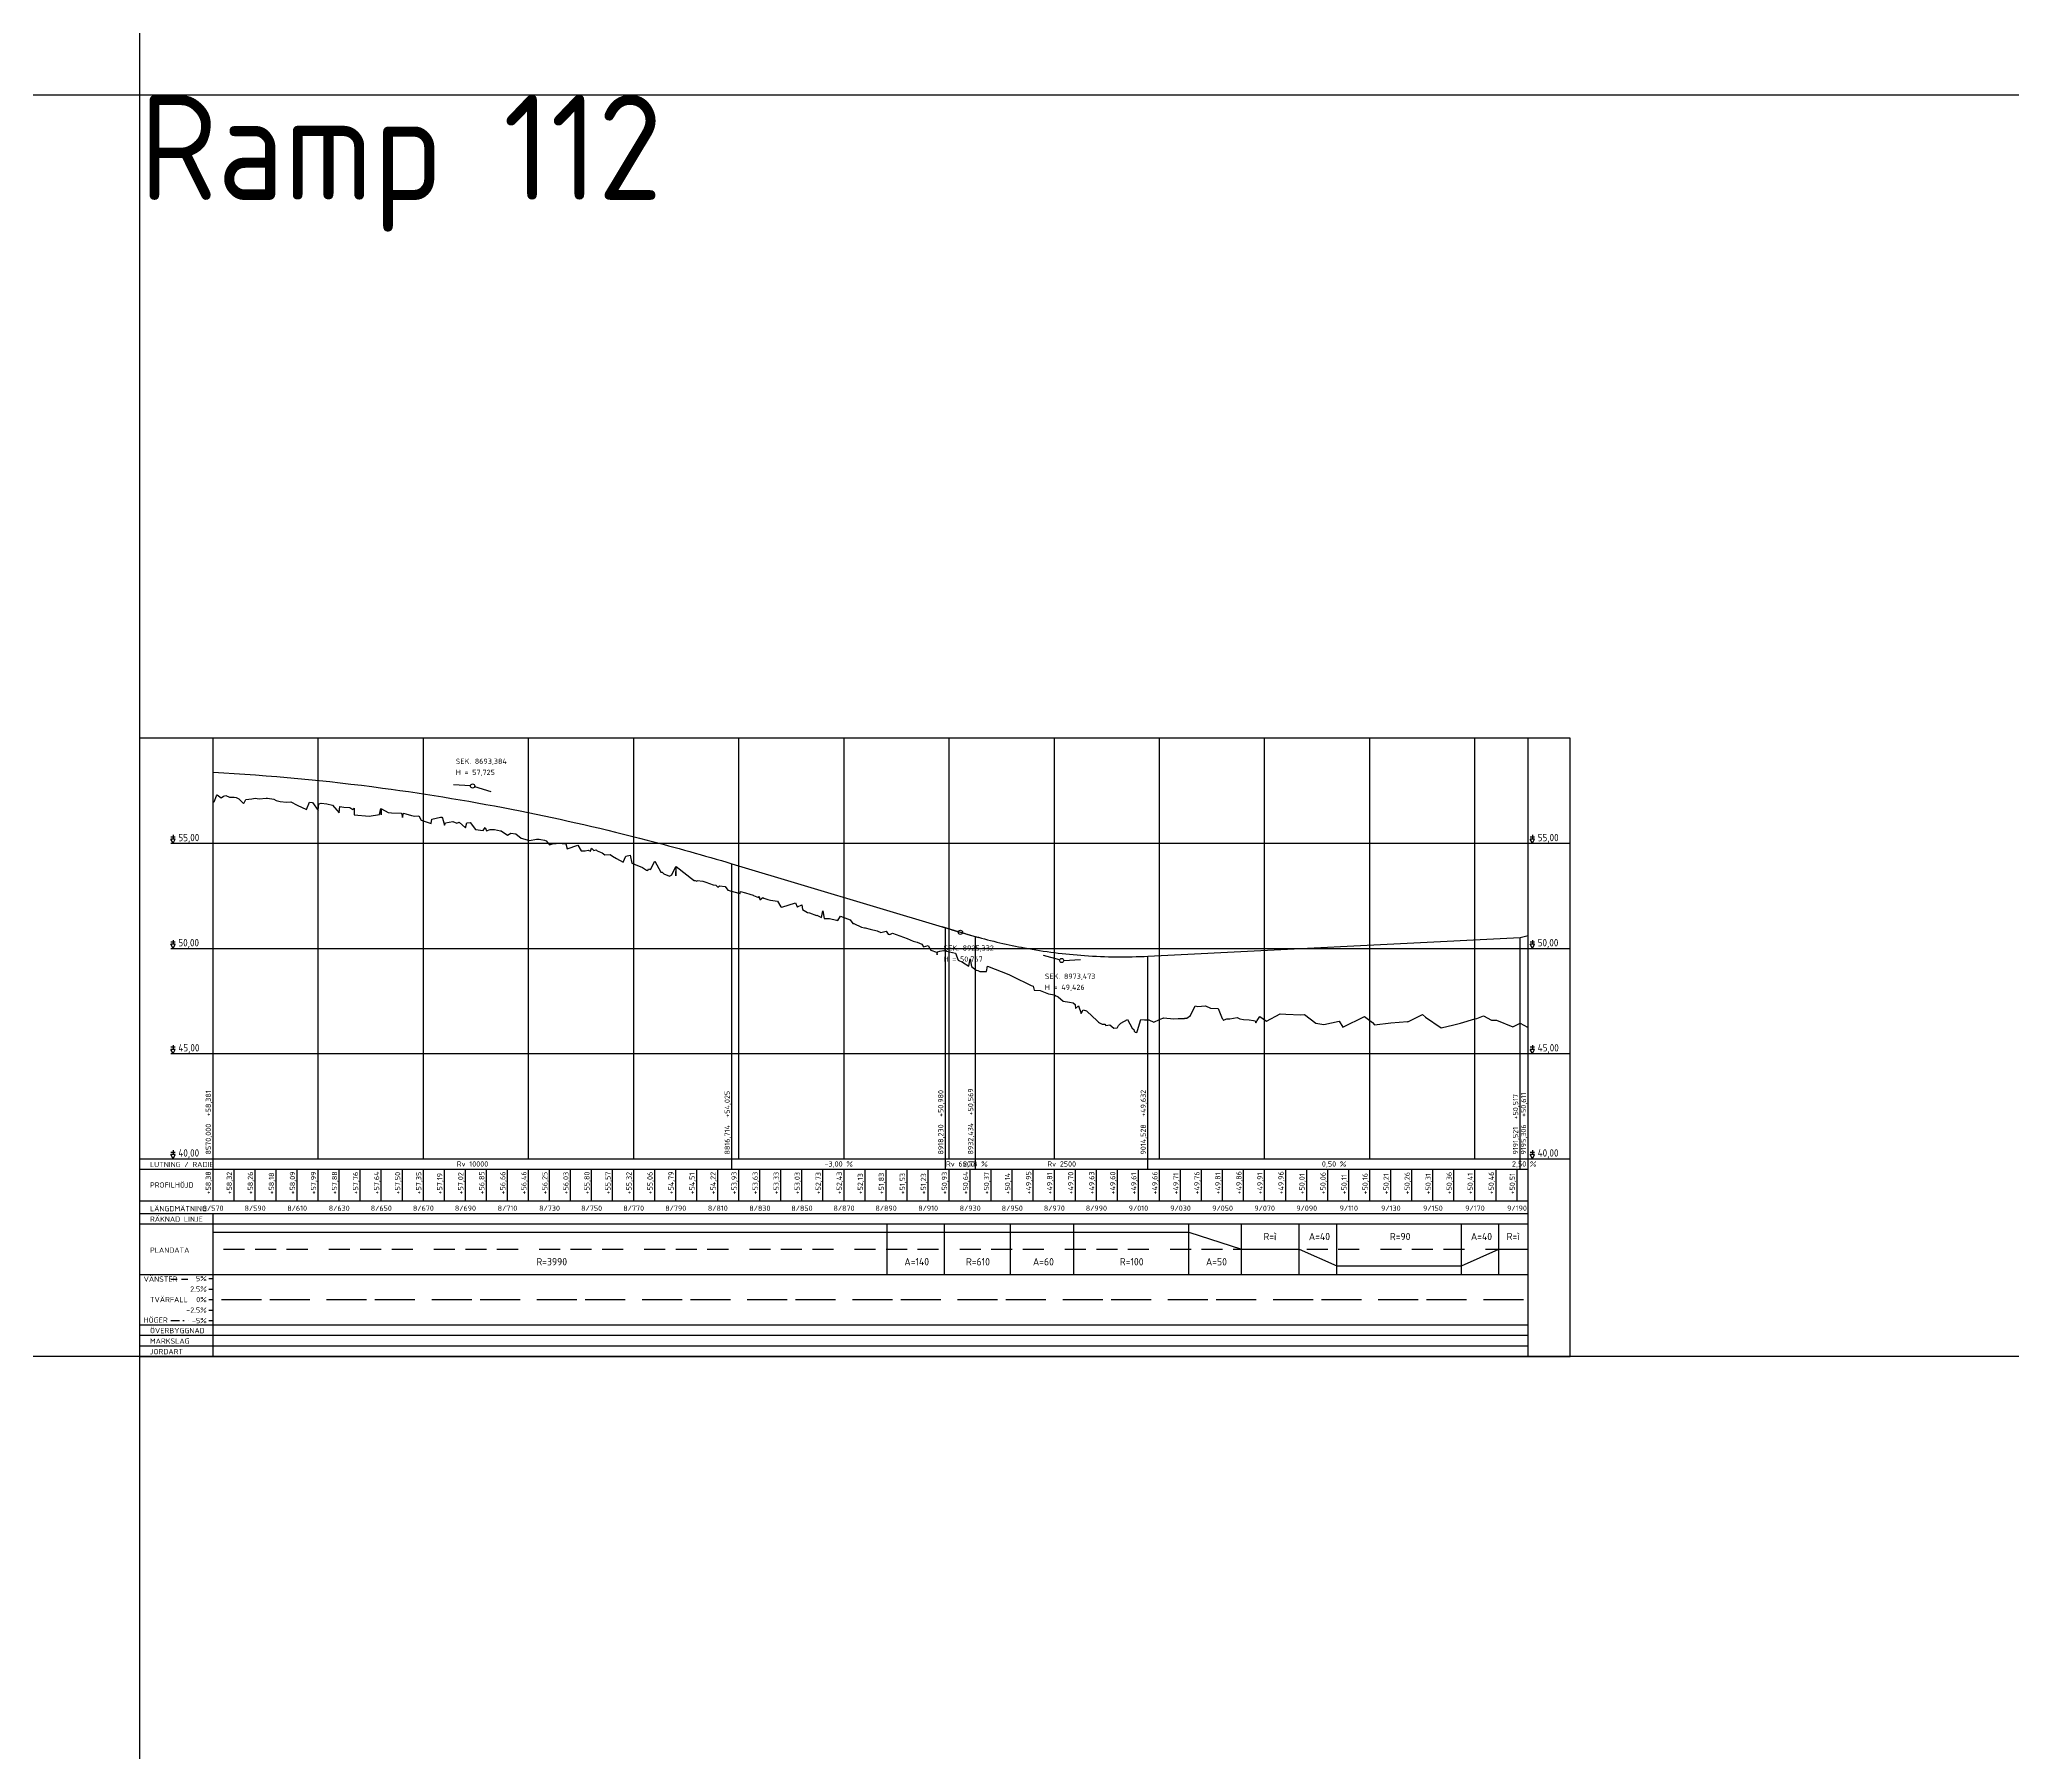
# Model space of a CAD drawing. Header units: metres. Extents: x 166122 to 177816, y 6220705 to 6231023.
# Drawn here: x 173250 to 174188, y 6226576 to 6227390 of the extents above; entities that cross this region are included whole.
import ezdxf
from ezdxf.enums import TextEntityAlignment as Align

# ---------------------------------------------------------------- set-up
doc = ezdxf.new("R2010")
doc.units = ezdxf.units.M
for name, pattern in [('CENTRUMLINJE', [27, 20, -3, 1, -3]), ('DIVIDE', [10, 4, -2, 0, -2, 0, -2]), ('STRECKAD_3', [5, 3, -2])]:
    doc.linetypes.add(name, pattern=pattern)
doc.layers.get('Defpoints').update_dxf_attribs({"color": 5})
for name, color, linetype in [('M-362B', 4, 'Continuous'), ('M-364', 6, 'Continuous'), ('M-368-T', 1, 'Continuous'), ('M-368A', 7, 'Continuous'), ('M-368B', 251, 'Continuous'), ('M-368C', 7, 'CENTRUMLINJE')]:
    doc.layers.add(name, color=color, linetype=linetype)
doc.styles.add('ISO-Anno-50', font='iso.shx', dxfattribs={"height": 5})
doc.styles.add('ISO35', font='ISO3098', dxfattribs={"height": 3.5})
doc.styles.add('P_ISO_25', font='iso.shx', dxfattribs={"height": 4})
doc.styles.add('P_ISO_35', font='ISO', dxfattribs={"height": 3.5})

msp = doc.modelspace()

# ---------------------------------------------------------------- linework, layer by layer
at = {"layer": 'Defpoints'}
msp.add_line((173297.07, 6230512.88), (173297.07, 6220705.08), dxfattribs=at)
at = {"layer": 'Defpoints', "flags": 128}
msp.add_lwpolyline([(177002, 6226764.15), (170892, 6226764.15), (170892, 6227364.15), (177002, 6227364.15)], close=True, dxfattribs=at)
at = {"layer": 'M-362B', "flags": 128}
msp.add_lwpolyline([(173332.07, 6227028.14), (173332.55, 6227027.91), (173333.77, 6227030.71), (173333.98, 6227031.16), (173335.94, 6227029.75), (173337.1, 6227030.52), (173338.17, 6227030.88), (173339.94, 6227030.11), (173342.07, 6227030.04), (173343.04, 6227030), (173344.3, 6227029.24), (173346.48, 6227027.1), (173346.87, 6227027.38), (173347.66, 6227029.03), (173350.58, 6227029.3), (173352.07, 6227029.59), (173353.92, 6227029.23), (173357.34, 6227029.65), (173357.64, 6227029.7), (173357.94, 6227029.68), (173360.94, 6227029.15), (173362.07, 6227028.58), (173363.99, 6227028.05), (173366.94, 6227027.65), (173369.03, 6227027.81), (173372.07, 6227026.37), (173376.46, 6227024.25), (173377.85, 6227027.64), (173379.29, 6227027.56), (173382.07, 6227023.68), (173382.31, 6227026.88), (173383.46, 6227027.3), (173386.14, 6227026.92), (173388.93, 6227026.32), (173392.07, 6227022.57), (173392.36, 6227025.61), (173394.31, 6227025.38), (173397.06, 6227025.14), (173398.46, 6227024.19), (173399.13, 6227024.83), (173399.23, 6227021.68), (173406.35, 6227021.04), (173411.25, 6227021.81), (173411.91, 6227024.7), (173412.07, 6227021.71), (173412.23, 6227024.56), (173415.3, 6227022.85), (173416.87, 6227022.69), (173421.66, 6227022.55), (173422.07, 6227020.37), (173422.58, 6227022.54), (173423.72, 6227022.24), (173426.41, 6227021.44), (173427.95, 6227021.02), (173429.85, 6227021.2), (173430.99, 6227019.08), (173435.77, 6227017.65), (173436.14, 6227019.61), (173440.28, 6227020.57), (173440.83, 6227020.61), (173441.16, 6227020.09), (173442.07, 6227016.85), (173442.58, 6227017.96), (173444.3, 6227018.23), (173446.09, 6227018.5), (173448.01, 6227017.74), (173449.15, 6227018.23), (173452.07, 6227015.46), (173452.67, 6227017.84), (173454.28, 6227017.97), (173456.87, 6227014.75), (173460.56, 6227014.3), (173461.42, 6227015.73), (173462.07, 6227014.01), (173463.76, 6227014.78), (173465.92, 6227014.71), (173468.69, 6227014.09), (173469.07, 6227014.15), (173472.07, 6227012.01), (173473.67, 6227013.05), (173476.09, 6227012.7), (173478.64, 6227010.62), (173482.6, 6227009.41), (173485.91, 6227010.06), (173487.2, 6227010.17), (173487.97, 6227009.97), (173489.6, 6227009.7), (173490.46, 6227009.3), (173492.07, 6227007.42), (173493.47, 6227007.94), (173497.09, 6227008.28), (173498.1, 6227008.11), (173499.86, 6227007.93), (173500.36, 6227005.59), (173505.5, 6227007.26), (173507.02, 6227004.64), (173509.05, 6227004.64), (173510.44, 6227004.86), (173511.48, 6227004.49), (173512.07, 6227005.8), (173513.09, 6227004.71), (173514.25, 6227004.99), (173514.66, 6227004.65), (173517.08, 6227003.59), (173518.4, 6227002.71), (173520.84, 6227002.81), (173520.88, 6227002.77), (173520.93, 6227002.76), (173522.07, 6227002.03), (173523.85, 6227000.89), (173527.08, 6226999.21), (173528.39, 6227001.97), (173530.33, 6227002.59), (173531.17, 6226998.64), (173532.07, 6226998.32), (173532.83, 6226998.05), (173536.26, 6226996.6), (173538.19, 6226995.3), (173538.85, 6226995.22), (173539.05, 6226995.96), (173540.08, 6226995.72), (173542.07, 6226999.73), (173545.02, 6226994.41), (173545.53, 6226994.35), (173546.38, 6226993.65), (173549.17, 6226992.48), (173550.2, 6226993.08), (173552.07, 6226997.2), (173552.08, 6226992.75), (173552.3, 6226997.14), (173560.91, 6226990.38), (173561.04, 6226990.65), (173562.07, 6226990.07), (173562.17, 6226990.43), (173565, 6226990.22), (173566.41, 6226989.71), (173569.9, 6226988.43), (173571.07, 6226988.25), (173572.07, 6226987.28), (173572.87, 6226987.93), (173575.53, 6226987.61), (173576.84, 6226985.91), (173582.07, 6226984.5), (173582.66, 6226984.34), (173582.84, 6226985.22), (173585.23, 6226984.65), (173587.35, 6226983.89), (173588.84, 6226983.5), (173589.08, 6226983.29), (173591.45, 6226982.45), (173591.7, 6226982.91), (173592.07, 6226981.32), (173593.49, 6226982.35), (173593.98, 6226982.11), (173595.84, 6226981.42), (173597.1, 6226981.12), (173600.42, 6226980.67), (173602.07, 6226977.99), (173602.47, 6226977.84), (173608.99, 6226979.84), (173609.75, 6226977.99), (173609.95, 6226977.97), (173612.07, 6226978.95), (173612.27, 6226976.62), (173614.68, 6226975.31), (173615.6, 6226975.16), (173618.96, 6226973.86), (173619.21, 6226973.9), (173621.42, 6226972.82), (173622.07, 6226976), (173622.7, 6226972.41), (173623.14, 6226972.36), (173623.33, 6226972.38), (173625.15, 6226972.4), (173628.55, 6226971.61), (173628.59, 6226971.57), (173628.84, 6226971.6), (173629.17, 6226971.43), (173630.44, 6226973.46), (173635.07, 6226971.81), (173636.3, 6226970.03), (173636.52, 6226970.02), (173636.63, 6226969.95), (173636.66, 6226969.95), (173640.45, 6226968.22), (173641.74, 6226967.97), (173642.07, 6226967.89), (173644.53, 6226967.36), (173647.88, 6226966.45), (173649.62, 6226965.7), (173652.07, 6226966.44), (173653.05, 6226965), (173653.19, 6226964.96), (173653.3, 6226964.92), (173653.81, 6226964.72), (173655.06, 6226965.47), (173662.07, 6226962.82), (173665, 6226961.69), (173666.91, 6226961.17), (173668.99, 6226960.16), (173669.85, 6226958.88), (173670.96, 6226959.22), (173672.07, 6226959.59), (173673.28, 6226957.28), (173676.07, 6226956.38), (173676.37, 6226955.05), (173676.55, 6226956.56), (173677.58, 6226956.88), (173679.41, 6226957.16), (173685.04, 6226955.84), (173686.39, 6226952.64), (173688.44, 6226951.57), (173691.49, 6226949.73), (173692.07, 6226953.22), (173692.65, 6226949.56), (173694.84, 6226947.82), (173695.64, 6226947.61), (173696.68, 6226947.17), (173699.83, 6226947.2), (173700.32, 6226949.77), (173710.41, 6226945.69), (173712.07, 6226944.96), (173721.04, 6226940.56), (173722.07, 6226940.22), (173722.46, 6226938.32), (173725.27, 6226938.13), (173726.94, 6226937.46), (173729.24, 6226936.49), (173732.07, 6226936.02), (173732.77, 6226935.64), (173733.28, 6226935.46), (173733.9, 6226935.21), (173736.27, 6226933.11), (173739.29, 6226932.64), (173740.95, 6226932.34), (173741.91, 6226931.56), (173742.07, 6226929.55), (173743.58, 6226930.81), (173744.83, 6226927.26), (173745.83, 6226928.98), (173747.34, 6226928.46), (173750.24, 6226925.77), (173752.07, 6226923.96), (173753, 6226923.01), (173753.62, 6226922.7), (173754.81, 6226922.13), (173756.05, 6226922.11), (173756.49, 6226921.58), (173758.52, 6226921.84), (173760.38, 6226920.25), (173762.02, 6226920.37), (173762.07, 6226920.5), (173762.52, 6226921.54), (173763.74, 6226922.67), (173766.84, 6226924.38), (173769.04, 6226920.22), (173769.84, 6226919.65), (173770.02, 6226918.88), (173770.46, 6226918.4), (173771.3, 6226918.21), (173771.72, 6226919.57), (173772.07, 6226920.75), (173773.14, 6226924.32), (173774.94, 6226924.14), (173777.01, 6226924.19), (173779.36, 6226923.07), (173779.43, 6226923.08), (173782.07, 6226924.33), (173783.59, 6226925.06), (173783.78, 6226924.99), (173784.04, 6226925.08), (173788.91, 6226924.63), (173790.94, 6226924.81), (173792.07, 6226924.83), (173793.89, 6226924.88), (173794.09, 6226925), (173795.14, 6226925.02), (173796.78, 6226926.23), (173798.99, 6226930.8), (173800.13, 6226930.46), (173802.07, 6226930.71), (173803.99, 6226930.93), (173806.38, 6226929.76), (173806.45, 6226929.76), (173806.51, 6226929.75), (173809.9, 6226929.65), (173811.82, 6226924.88), (173812.07, 6226924.63), (173812.25, 6226924.46), (173812.49, 6226923.85), (173812.83, 6226924.22), (173814.09, 6226924.74), (173815.52, 6226924.75), (173819, 6226925.26), (173820.28, 6226924.61), (173822.07, 6226924.42), (173824.67, 6226924.14), (173826.84, 6226923.87), (173827.5, 6226923.65), (173827.9, 6226922.84), (173828.44, 6226923.81), (173829.79, 6226925.79), (173832.94, 6226923.57), (173839.42, 6226927.09), (173842.07, 6226926.95), (173849.21, 6226926.58), (173851.07, 6226926.77), (173856.37, 6226922.57), (173860.18, 6226921.99), (173867.42, 6226923.59), (173869.27, 6226920.71), (173879.5, 6226925.84), (173883.37, 6226922.96), (173884.22, 6226921.75), (173892.07, 6226922.76), (173899.96, 6226923.34), (173900.21, 6226923.24), (173900.42, 6226923.45), (173901.09, 6226923.76), (173907.14, 6226926.77), (173908.6, 6226925.48), (173916.05, 6226920.35), (173922.07, 6226921.81), (173925.17, 6226922.55), (173932.07, 6226924.63), (173933.02, 6226924.91), (173936.12, 6226926.16), (173939.89, 6226924.01), (173942.34, 6226924.1), (173950.03, 6226920.83), (173953.52, 6226922.62), (173957.07, 6226920.71), (173957.38, 6226920.68)], dxfattribs=at)
at = {"layer": 'M-364', "flags": 128}
msp.add_lwpolyline([(173332.07, 6227041.97, -0.019968), (173412.63, 6227034.44, -0.015929), (173478.09, 6227023.54, -0.014361), (173538.51, 6227009.68, -0.00935), (173578.79, 6226998.41), (173680.3, 6226967.95, 0.004971), (173694.51, 6226963.84), (173694.51, 6226963.84, 0.022281), (173717.96, 6226958.41, 0.028033), (173746.45, 6226954.78, 0.030154), (173776.6, 6226954.47), (173953.6, 6226963.32), (173957.38, 6226964.27)], format="xyb", dxfattribs=at)
at = {"layer": 'M-368-T'}
for p, q in [((173314.07, 6227011.15), (173312.07, 6227011.15)), ((173313.07, 6227008.15), (173312.07, 6227010.15)), ((173314.07, 6227010.15), (173312.07, 6227010.15)), ((173313.07, 6227012.15), (173313.07, 6227010.15)), ((173313.07, 6227008.15), (173314.07, 6227010.15)), ((173960.38, 6227011.15), (173958.38, 6227011.15)), ((173959.38, 6227008.15), (173958.38, 6227010.15)), ((173960.38, 6227010.15), (173958.38, 6227010.15)), ((173959.38, 6227012.15), (173959.38, 6227010.15)), ((173959.38, 6227008.15), (173960.38, 6227010.15)), ((173314.07, 6226961.15), (173312.07, 6226961.15)), ((173313.07, 6226958.15), (173312.07, 6226960.15)), ((173314.07, 6226960.15), (173312.07, 6226960.15)), ((173313.07, 6226962.15), (173313.07, 6226960.15)), ((173313.07, 6226958.15), (173314.07, 6226960.15)), ((173960.38, 6226961.15), (173958.38, 6226961.15)), ((173959.38, 6226958.15), (173958.38, 6226960.15)), ((173960.38, 6226960.15), (173958.38, 6226960.15)), ((173959.38, 6226962.15), (173959.38, 6226960.15)), ((173959.38, 6226958.15), (173960.38, 6226960.15)), ((173313.07, 6226912.15), (173313.07, 6226910.15)), ((173959.38, 6226912.15), (173959.38, 6226910.15)), ((173314.07, 6226911.15), (173312.07, 6226911.15)), ((173313.07, 6226908.15), (173312.07, 6226910.15)), ((173314.07, 6226910.15), (173312.07, 6226910.15)), ((173313.07, 6226908.15), (173314.07, 6226910.15)), ((173960.38, 6226911.15), (173958.38, 6226911.15)), ((173959.38, 6226908.15), (173958.38, 6226910.15)), ((173960.38, 6226910.15), (173958.38, 6226910.15)), ((173959.38, 6226908.15), (173960.38, 6226910.15)), ((173314.07, 6226861.15), (173312.07, 6226861.15)), ((173313.07, 6226858.15), (173312.07, 6226860.15)), ((173314.07, 6226860.15), (173312.07, 6226860.15)), ((173313.07, 6226862.15), (173313.07, 6226860.15)), ((173313.07, 6226858.15), (173314.07, 6226860.15)), ((173960.38, 6226861.15), (173958.38, 6226861.15)), ((173959.38, 6226858.15), (173958.38, 6226860.15)), ((173960.38, 6226860.15), (173958.38, 6226860.15)), ((173959.38, 6226862.15), (173959.38, 6226860.15)), ((173959.38, 6226858.15), (173960.38, 6226860.15))]:
    msp.add_line(p, q, dxfattribs=at)
at = {"layer": 'M-368-T', "linetype": 'Continuous'}
for p, q in [((173578.79, 6226853.15), (173578.79, 6226858.15)), ((173680.3, 6226853.15), (173680.3, 6226858.15)), ((173694.51, 6226853.15), (173694.51, 6226858.15)), ((173694.51, 6226853.15), (173694.51, 6226858.15)), ((173776.6, 6226853.15), (173776.6, 6226858.15)), ((173953.6, 6226853.15), (173953.6, 6226858.15)), ((173957.38, 6226853.15), (173957.38, 6226858.15))]:
    msp.add_line(p, q, dxfattribs=at)
at = {"layer": 'M-368A'}
msp.add_lwpolyline([(173297.07, 6226764.15), (173977.38, 6226764.15), (173977.38, 6227058.15), (173297.07, 6227058.15), (173297.07, 6226764.15)], dxfattribs=at)
at = {"layer": 'M-368B'}
for p, q in [((173332.07, 6226858.15), (173332.07, 6227058.15)), ((173382.07, 6226858.15), (173382.07, 6227058.15)), ((173432.07, 6226858.15), (173432.07, 6227058.15)), ((173482.07, 6226858.15), (173482.07, 6227058.15)), ((173532.07, 6226858.15), (173532.07, 6227058.15)), ((173582.07, 6226858.15), (173582.07, 6227058.15)), ((173632.07, 6226858.15), (173632.07, 6227058.15)), ((173682.07, 6226858.15), (173682.07, 6227058.15)), ((173732.07, 6226858.15), (173732.07, 6227058.15)), ((173782.07, 6226858.15), (173782.07, 6227058.15)), ((173832.07, 6226858.15), (173832.07, 6227058.15)), ((173882.07, 6226858.15), (173882.07, 6227058.15)), ((173932.07, 6226858.15), (173932.07, 6227058.15)), ((173957.38, 6226764.15), (173957.38, 6227058.15)), ((173332.07, 6226858.15), (173332.07, 6227041.97)), ((173454.46, 6227035.46), (173446.47, 6227035.89)), ((173456.42, 6227035.12), (173464.08, 6227032.82)), ((173312.07, 6227008.15), (173977.38, 6227008.15)), ((173578.79, 6226858.15), (173578.79, 6226998.41)), ((173686.45, 6226966.11), (173678.79, 6226968.41)), ((173680.3, 6226858.15), (173680.3, 6226967.95)), ((173688.37, 6226965.55), (173696.08, 6226963.41)), ((173694.51, 6226858.15), (173694.51, 6226963.84)), ((173694.51, 6226858.15), (173694.51, 6226963.84)), ((173953.6, 6226858.15), (173953.6, 6226963.32)), ((173957.38, 6226858.15), (173957.38, 6226964.27)), ((173312.07, 6226958.15), (173977.38, 6226958.15)), ((173734.58, 6226952.68), (173726.88, 6226954.83)), ((173736.55, 6226952.47), (173744.54, 6226952.87)), ((173776.6, 6226858.15), (173776.6, 6226954.47)), ((173312.07, 6226908.15), (173977.38, 6226908.15)), ((173297.07, 6226858.15), (173977.38, 6226858.15)), ((173332.07, 6226838.15), (173332.07, 6226858.15)), ((173297.07, 6226853.15), (173957.38, 6226853.15)), ((173342.07, 6226838.15), (173342.07, 6226853.15)), ((173352.07, 6226838.15), (173352.07, 6226853.15)), ((173362.07, 6226838.15), (173362.07, 6226853.15)), ((173372.07, 6226838.15), (173372.07, 6226853.15)), ((173382.07, 6226838.15), (173382.07, 6226853.15)), ((173392.07, 6226838.15), (173392.07, 6226853.15)), ((173402.07, 6226838.15), (173402.07, 6226853.15)), ((173412.07, 6226838.15), (173412.07, 6226853.15)), ((173422.07, 6226838.15), (173422.07, 6226853.15)), ((173432.07, 6226838.15), (173432.07, 6226853.15)), ((173442.07, 6226838.15), (173442.07, 6226853.15)), ((173452.07, 6226838.15), (173452.07, 6226853.15)), ((173462.07, 6226838.15), (173462.07, 6226853.15)), ((173472.07, 6226838.15), (173472.07, 6226853.15)), ((173482.07, 6226838.15), (173482.07, 6226853.15)), ((173492.07, 6226838.15), (173492.07, 6226853.15)), ((173502.07, 6226838.15), (173502.07, 6226853.15)), ((173512.07, 6226838.15), (173512.07, 6226853.15)), ((173522.07, 6226838.15), (173522.07, 6226853.15)), ((173532.07, 6226838.15), (173532.07, 6226853.15)), ((173542.07, 6226838.15), (173542.07, 6226853.15)), ((173552.07, 6226838.15), (173552.07, 6226853.15)), ((173562.07, 6226838.15), (173562.07, 6226853.15)), ((173572.07, 6226838.15), (173572.07, 6226853.15)), ((173582.07, 6226838.15), (173582.07, 6226853.15)), ((173592.07, 6226838.15), (173592.07, 6226853.15)), ((173602.07, 6226838.15), (173602.07, 6226853.15)), ((173612.07, 6226838.15), (173612.07, 6226853.15)), ((173622.07, 6226838.15), (173622.07, 6226853.15)), ((173632.07, 6226838.15), (173632.07, 6226853.15)), ((173642.07, 6226838.15), (173642.07, 6226853.15)), ((173652.07, 6226838.15), (173652.07, 6226853.15)), ((173662.07, 6226838.15), (173662.07, 6226853.15)), ((173672.07, 6226838.15), (173672.07, 6226853.15)), ((173682.07, 6226838.15), (173682.07, 6226853.15)), ((173692.07, 6226838.15), (173692.07, 6226853.15)), ((173702.07, 6226838.15), (173702.07, 6226853.15)), ((173712.07, 6226838.15), (173712.07, 6226853.15)), ((173722.07, 6226838.15), (173722.07, 6226853.15)), ((173732.07, 6226838.15), (173732.07, 6226853.15)), ((173742.07, 6226838.15), (173742.07, 6226853.15)), ((173752.07, 6226838.15), (173752.07, 6226853.15)), ((173762.07, 6226838.15), (173762.07, 6226853.15)), ((173772.07, 6226838.15), (173772.07, 6226853.15)), ((173782.07, 6226838.15), (173782.07, 6226853.15)), ((173792.07, 6226838.15), (173792.07, 6226853.15)), ((173802.07, 6226838.15), (173802.07, 6226853.15)), ((173812.07, 6226838.15), (173812.07, 6226853.15)), ((173822.07, 6226838.15), (173822.07, 6226853.15)), ((173832.07, 6226838.15), (173832.07, 6226853.15)), ((173842.07, 6226838.15), (173842.07, 6226853.15)), ((173852.07, 6226838.15), (173852.07, 6226853.15)), ((173862.07, 6226838.15), (173862.07, 6226853.15)), ((173872.07, 6226838.15), (173872.07, 6226853.15)), ((173882.07, 6226838.15), (173882.07, 6226853.15)), ((173892.07, 6226838.15), (173892.07, 6226853.15)), ((173902.07, 6226838.15), (173902.07, 6226853.15)), ((173912.07, 6226838.15), (173912.07, 6226853.15)), ((173922.07, 6226838.15), (173922.07, 6226853.15)), ((173932.07, 6226838.15), (173932.07, 6226853.15)), ((173942.07, 6226838.15), (173942.07, 6226853.15)), ((173952.07, 6226838.15), (173952.07, 6226853.15)), ((173297.07, 6226838.15), (173957.38, 6226838.15)), ((173297.07, 6226832.15), (173957.38, 6226832.15)), ((173332.07, 6226764.15), (173332.07, 6226832.15)), ((173297.07, 6226827.15), (173957.38, 6226827.15)), ((173652.58, 6226803.15), (173652.58, 6226827.15)), ((173679.8, 6226803.15), (173679.8, 6226827.15)), ((173711.18, 6226803.15), (173711.18, 6226827.15)), ((173741.28, 6226803.15), (173741.28, 6226827.15)), ((173795.99, 6226803.15), (173795.99, 6226827.15)), ((173820.99, 6226803.15), (173820.99, 6226827.15)), ((173848.54, 6226803.15), (173848.54, 6226827.15)), ((173866.31, 6226803.15), (173866.31, 6226827.15)), ((173925.58, 6226803.15), (173925.58, 6226827.15)), ((173943.36, 6226803.15), (173943.36, 6226827.15)), ((173297.07, 6226803.15), (173957.38, 6226803.15)), ((173330.07, 6226801.15), (173332.07, 6226801.15)), ((173330.07, 6226796.15), (173332.07, 6226796.15)), ((173330.07, 6226791.15), (173332.07, 6226791.15)), ((173330.07, 6226786.15), (173332.07, 6226786.15)), ((173330.07, 6226781.15), (173332.07, 6226781.15)), ((173297.07, 6226779.15), (173957.38, 6226779.15)), ((173297.07, 6226774.15), (173957.38, 6226774.15)), ((173297.07, 6226769.15), (173957.38, 6226769.15))]:
    msp.add_line(p, q, dxfattribs=at)
at = {"layer": 'M-368B', "linetype": 'STRECKAD_3'}
msp.add_line((173312.07, 6226800.85), (173322.07, 6226800.85), dxfattribs=at)
at = {"layer": 'M-368B', "linetype": 'DIVIDE'}
msp.add_line((173312.07, 6226781.25), (173322.07, 6226781.25), dxfattribs=at)
at = {"layer": 'M-368B'}
msp.add_lwpolyline([(173332.07, 6226823.15), (173652.58, 6226823.15), (173679.8, 6226823.15), (173711.18, 6226823.15), (173741.28, 6226823.15), (173795.99, 6226823.15), (173820.99, 6226815.15), (173820.99, 6226815.15), (173848.54, 6226815.15), (173866.31, 6226807.15), (173866.31, 6226807.15), (173925.58, 6226807.15), (173943.36, 6226815.15), (173943.36, 6226815.15), (173957.38, 6226815.15)], dxfattribs=at)
for centre in [(173455.46, 6227035.41), (173687.41, 6226965.82), (173735.55, 6226952.42)]:
    msp.add_circle(centre, 1, dxfattribs=at)
at = {"layer": 'M-368C'}
for p, q in [((173337.07, 6226815.15), (173347.07, 6226815.15)), ((173352.07, 6226815.15), (173362.07, 6226815.15)), ((173367.07, 6226815.15), (173377.07, 6226815.15)), ((173387.07, 6226815.15), (173397.07, 6226815.15)), ((173402.07, 6226815.15), (173412.07, 6226815.15)), ((173417.07, 6226815.15), (173427.07, 6226815.15)), ((173437.07, 6226815.15), (173447.07, 6226815.15)), ((173452.07, 6226815.15), (173462.07, 6226815.15)), ((173467.07, 6226815.15), (173477.07, 6226815.15)), ((173487.07, 6226815.15), (173497.07, 6226815.15)), ((173502.07, 6226815.15), (173512.07, 6226815.15)), ((173517.07, 6226815.15), (173527.07, 6226815.15)), ((173537.07, 6226815.15), (173547.07, 6226815.15)), ((173552.07, 6226815.15), (173562.07, 6226815.15)), ((173567.07, 6226815.15), (173577.07, 6226815.15)), ((173587.07, 6226815.15), (173597.07, 6226815.15)), ((173602.07, 6226815.15), (173612.07, 6226815.15)), ((173617.07, 6226815.15), (173627.07, 6226815.15)), ((173637.07, 6226815.15), (173647.07, 6226815.15)), ((173652.07, 6226815.15), (173662.07, 6226815.15)), ((173667.07, 6226815.15), (173677.07, 6226815.15)), ((173687.07, 6226815.15), (173697.07, 6226815.15)), ((173702.07, 6226815.15), (173712.07, 6226815.15)), ((173717.07, 6226815.15), (173727.07, 6226815.15)), ((173737.07, 6226815.15), (173747.07, 6226815.15)), ((173752.07, 6226815.15), (173762.07, 6226815.15)), ((173767.07, 6226815.15), (173777.07, 6226815.15)), ((173787.07, 6226815.15), (173797.07, 6226815.15)), ((173802.07, 6226815.15), (173812.07, 6226815.15)), ((173817.07, 6226815.15), (173827.07, 6226815.15)), ((173837.07, 6226815.15), (173847.07, 6226815.15)), ((173852.07, 6226815.15), (173862.07, 6226815.15)), ((173867.07, 6226815.15), (173877.07, 6226815.15)), ((173887.07, 6226815.15), (173897.07, 6226815.15)), ((173902.07, 6226815.15), (173912.07, 6226815.15)), ((173917.07, 6226815.15), (173927.07, 6226815.15)), ((173937.07, 6226815.15), (173947.07, 6226815.15)), ((173336.07, 6226791.15), (173355.07, 6226791.15)), ((173359.07, 6226791.15), (173378.07, 6226791.15)), ((173386.07, 6226791.15), (173405.07, 6226791.15)), ((173409.07, 6226791.15), (173428.07, 6226791.15)), ((173436.07, 6226791.15), (173455.07, 6226791.15)), ((173459.07, 6226791.15), (173478.07, 6226791.15)), ((173486.07, 6226791.15), (173505.07, 6226791.15)), ((173509.07, 6226791.15), (173528.07, 6226791.15)), ((173536.07, 6226791.15), (173555.07, 6226791.15)), ((173559.07, 6226791.15), (173578.07, 6226791.15)), ((173586.07, 6226791.15), (173605.07, 6226791.15)), ((173609.07, 6226791.15), (173628.07, 6226791.15)), ((173636.07, 6226791.15), (173655.07, 6226791.15)), ((173659.07, 6226791.15), (173678.07, 6226791.15)), ((173686.07, 6226791.15), (173705.07, 6226791.15)), ((173709.07, 6226791.15), (173728.07, 6226791.15)), ((173736.07, 6226791.15), (173755.07, 6226791.15)), ((173759.07, 6226791.15), (173778.07, 6226791.15)), ((173786.07, 6226791.15), (173805.07, 6226791.15)), ((173809.07, 6226791.15), (173828.07, 6226791.15)), ((173836.07, 6226791.15), (173855.07, 6226791.15)), ((173859.07, 6226791.15), (173878.07, 6226791.15)), ((173886.07, 6226791.15), (173905.07, 6226791.15)), ((173909.07, 6226791.15), (173928.07, 6226791.15)), ((173936.07, 6226791.15), (173955.07, 6226791.15))]:
    msp.add_line(p, q, dxfattribs=at)

# ---------------------------------------------------------------- texts
at = {"layer": 'Defpoints', "color": 7, "style": 'ISO-Anno-50'}
msp.add_text('Ramp 112', height=50, dxfattribs=at).set_placement((173297.07, 6227364.15), align=Align.TOP_LEFT)
at = {"layer": 'M-368-T'}
for s, height, style, p in [('SEK. 8693,384', 2.5, 'P_ISO_25', (173447.46, 6227045.91)), ('H = 57,725', 2.5, 'P_ISO_25', (173447.46, 6227040.66)), ('55,00', 3.5, 'P_ISO_35', (173315.57, 6227009.15)), ('55,00', 3.5, 'P_ISO_35', (173961.88, 6227009.15)), ('50,00', 3.5, 'P_ISO_35', (173315.57, 6226959.15)), ('SEK. 8925,332', 2.5, 'P_ISO_25', (173679.41, 6226957.07)), ('50,00', 3.5, 'P_ISO_35', (173961.88, 6226959.15)), ('H = 50,767', 2.5, 'P_ISO_25', (173679.41, 6226951.82)), ('SEK. 8973,473', 2.5, 'P_ISO_25', (173727.55, 6226943.67)), ('H = 49,426', 2.5, 'P_ISO_25', (173727.55, 6226938.42)), ('45,00', 3.5, 'P_ISO_35', (173315.57, 6226909.15)), ('45,00', 3.5, 'P_ISO_35', (173961.88, 6226909.15)), ('40,00', 3.5, 'P_ISO_35', (173315.57, 6226859.15)), ('40,00', 3.5, 'P_ISO_35', (173961.88, 6226859.15)), ('R=ì', 3.5, 'ISO35', (173831.51, 6226819.4)), ('A=40', 3.5, 'ISO35', (173853.09, 6226819.4)), ('R=90', 3.5, 'ISO35', (173891.61, 6226819.4)), ('A=40', 3.5, 'ISO35', (173930.13, 6226819.4)), ('R=ì', 3.5, 'ISO35', (173947.12, 6226819.4)), ('R=3990', 3.5, 'ISO35', (173485.82, 6226807.4)), ('A=140', 3.5, 'ISO35', (173660.76, 6226807.4)), ('R=610', 3.5, 'ISO35', (173690.06, 6226807.4)), ('A=60', 3.5, 'ISO35', (173721.89, 6226807.4)), ('R=100', 3.5, 'ISO35', (173763.21, 6226807.4)), ('A=50', 3.5, 'ISO35', (173804.15, 6226807.4))]:
    msp.add_text(s, height=height, dxfattribs=dict(at, style=style)).set_placement(p)
at = {"layer": 'M-368-T', "style": 'P_ISO_25'}
for s, p in [('8570,000  +58,381', (173331.07, 6226860.15)), ('8816,714  +54,025', (173577.79, 6226860.15)), ('8918,230  +50,980', (173679.3, 6226860.15)), ('8932,434  +50,569', (173693.51, 6226860.15)), ('8932,434  +50,569', (173693.51, 6226860.15)), ('9014,528  +49,632', (173775.6, 6226860.15)), ('9191,521  +50,517', (173952.6, 6226860.15)), ('9195,306  +50,611', (173956.38, 6226860.15)), ('+58,38', (173331.07, 6226841.15)), ('+58,32', (173341.07, 6226841.15)), ('+58,26', (173351.07, 6226841.15)), ('+58,18', (173361.07, 6226841.15)), ('+58,09', (173371.07, 6226841.15)), ('+57,99', (173381.07, 6226841.15)), ('+57,88', (173391.07, 6226841.15)), ('+57,76', (173401.07, 6226841.15)), ('+57,64', (173411.07, 6226841.15)), ('+57,50', (173421.07, 6226841.15)), ('+57,35', (173431.07, 6226841.15)), ('+57,19', (173441.07, 6226841.15)), ('+57,02', (173451.07, 6226841.15)), ('+56,85', (173461.07, 6226841.15)), ('+56,66', (173471.07, 6226841.15)), ('+56,46', (173481.07, 6226841.15)), ('+56,25', (173491.07, 6226841.15)), ('+56,03', (173501.07, 6226841.15)), ('+55,80', (173511.07, 6226841.15)), ('+55,57', (173521.07, 6226841.15)), ('+55,32', (173531.07, 6226841.15)), ('+55,06', (173541.07, 6226841.15)), ('+54,79', (173551.07, 6226841.15)), ('+54,51', (173561.07, 6226841.15)), ('+54,22', (173571.07, 6226841.15)), ('+53,93', (173581.07, 6226841.15)), ('+53,63', (173591.07, 6226841.15)), ('+53,33', (173601.07, 6226841.15)), ('+53,03', (173611.07, 6226841.15)), ('+52,73', (173621.07, 6226841.15)), ('+52,43', (173631.07, 6226841.15)), ('+52,13', (173641.07, 6226841.15)), ('+51,83', (173651.07, 6226841.15)), ('+51,53', (173661.07, 6226841.15)), ('+51,23', (173671.07, 6226841.15)), ('+50,93', (173681.07, 6226841.15)), ('+50,64', (173691.07, 6226841.15)), ('+50,37', (173701.07, 6226841.15)), ('+50,14', (173711.07, 6226841.15)), ('+49,95', (173721.07, 6226841.15)), ('+49,81', (173731.07, 6226841.15)), ('+49,70', (173741.07, 6226841.15)), ('+49,63', (173751.07, 6226841.15)), ('+49,60', (173761.07, 6226841.15)), ('+49,61', (173771.07, 6226841.15)), ('+49,66', (173781.07, 6226841.15)), ('+49,71', (173791.07, 6226841.15)), ('+49,76', (173801.07, 6226841.15)), ('+49,81', (173811.07, 6226841.15)), ('+49,86', (173821.07, 6226841.15)), ('+49,91', (173831.07, 6226841.15)), ('+49,96', (173841.07, 6226841.15)), ('+50,01', (173851.07, 6226841.15)), ('+50,06', (173861.07, 6226841.15)), ('+50,11', (173871.07, 6226841.15)), ('+50,16', (173881.07, 6226841.15)), ('+50,21', (173891.07, 6226841.15)), ('+50,26', (173901.07, 6226841.15)), ('+50,31', (173911.07, 6226841.15)), ('+50,36', (173921.07, 6226841.15)), ('+50,41', (173931.07, 6226841.15)), ('+50,46', (173941.07, 6226841.15)), ('+50,51', (173951.07, 6226841.15))]:
    msp.add_text(s, height=2.5, rotation=90, dxfattribs=at).set_placement(p)
at = {"layer": 'M-368-T', "linetype": 'Continuous', "style": 'P_ISO_25'}
for s, p in [('LUTNING / RADIE', (173302.07, 6226854.15)), ('PROFILHÖJD', (173302.07, 6226844.4)), ('LÄNGDMÄTNING', (173302.07, 6226833.15)), ('RÄKNAD LINJE', (173302.07, 6226828.15)), ('PLANDATA', (173302.07, 6226813.4)), ('VÄNSTER', (173299.07, 6226799.65)), ('TVÄRFALL', (173302.07, 6226789.9)), ('HÖGER', (173299.07, 6226780.15)), ('ÖVERBYGGNAD', (173302.07, 6226775.15)), ('MARKSLAG', (173302.07, 6226770.15)), ('JORDART', (173302.07, 6226765.15))]:
    msp.add_text(s, height=2.5, dxfattribs=at).set_placement(p)
for s, p in [('Rv 10000', (173455.43, 6226855.65)), ('-3,00 %', (173629.55, 6226855.65)), ('Rv 6600', (173687.41, 6226855.65)), ('2,78 %', (173694.51, 6226855.65)), ('Rv 2500', (173735.56, 6226855.65)), ('0,50 %', (173865.1, 6226855.65)), ('2,50 %', (173955.49, 6226855.65))]:
    msp.add_text(s, height=2.5, dxfattribs=at).set_placement(p, align=Align.MIDDLE_CENTER)
at = {"layer": 'M-368-T', "style": 'P_ISO_25'}
for s, p in [('8/570', (173332.07, 6226833.35)), ('8/590', (173352.07, 6226833.35)), ('8/610', (173372.07, 6226833.35)), ('8/630', (173392.07, 6226833.35)), ('8/650', (173412.07, 6226833.35)), ('8/670', (173432.07, 6226833.35)), ('8/690', (173452.07, 6226833.35)), ('8/710', (173472.07, 6226833.35)), ('8/730', (173492.07, 6226833.35)), ('8/750', (173512.07, 6226833.35)), ('8/770', (173532.07, 6226833.35)), ('8/790', (173552.07, 6226833.35)), ('8/810', (173572.07, 6226833.35)), ('8/830', (173592.07, 6226833.35)), ('8/850', (173612.07, 6226833.35)), ('8/870', (173632.07, 6226833.35)), ('8/890', (173652.07, 6226833.35)), ('8/910', (173672.07, 6226833.35)), ('8/930', (173692.07, 6226833.35)), ('8/950', (173712.07, 6226833.35)), ('8/970', (173732.07, 6226833.35)), ('8/990', (173752.07, 6226833.35)), ('9/010', (173772.07, 6226833.35)), ('9/030', (173792.07, 6226833.35)), ('9/050', (173812.07, 6226833.35)), ('9/070', (173832.07, 6226833.35)), ('9/090', (173852.07, 6226833.35)), ('9/110', (173872.07, 6226833.35)), ('9/130', (173892.07, 6226833.35)), ('9/150', (173912.07, 6226833.35)), ('9/170', (173932.07, 6226833.35)), ('9/190', (173952.07, 6226833.35))]:
    msp.add_text(s, height=2.5, dxfattribs=at).set_placement(p, align=Align.CENTER)
at = {"layer": 'M-368-T', "linetype": 'Continuous', "style": 'P_ISO_25'}
for s, p in [('5%', (173329.07, 6226799.9)), ('2.5%', (173329.07, 6226794.9)), ('0%', (173329.07, 6226789.9)), ('-2.5%', (173329.07, 6226784.9)), ('-5%', (173329.07, 6226779.9))]:
    msp.add_text(s, height=2.5, dxfattribs=at).set_placement(p, align=Align.RIGHT)

doc.saveas('drawing.dxf')
